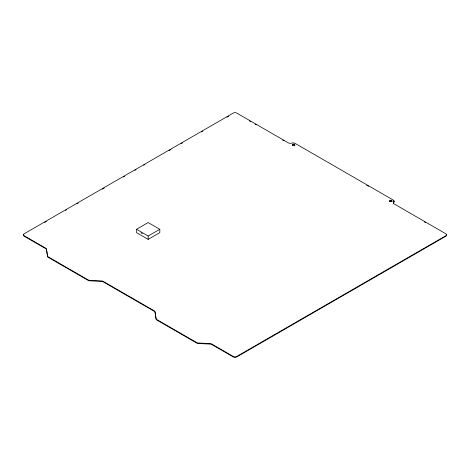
<?xml version="1.0" encoding="UTF-8"?>
<svg xmlns="http://www.w3.org/2000/svg" width="470" height="470" viewBox="0 0 470 470"><rect width="100%" height="100%" fill="white"/><g stroke="black" fill="none" stroke-linecap="round" stroke-linejoin="round"><path stroke-width="0.7" d="M44.556 222.504L46.459 221.405M65.524 210.401L66.793 209.667M76.957 203.798L78.226 203.064M102.372 189.128L104.275 188.024M123.34 177.02L124.609 176.285M134.773 170.416L136.047 169.682M143.667 165.281L144.942 164.547M169.083 150.612L170.992 149.507M181.156 143.638L182.425 142.909M201.483 131.9L202.758 131.171M226.898 117.23L228.808 116.131M136.517 229.284L148.162 222.557L159.806 229.284L159.806 232.644L148.162 239.365L136.517 232.644L136.517 229.284L148.162 236.005L159.806 229.284M366.694 185.221L368.598 186.32M249.347 120.837L250.604 121.56M255.016 124.109L256.273 124.838M282.728 140.107L283.992 140.835M424.357 221.881L425.62 222.604M140.953 232.785L142.434 233.637M148.162 236.005L148.162 239.365M23.829 234.542A2.468 1.428 0 0 0 24.223 236.263L45.766 248.701A2.468 1.428 0 0 1 46.483 249.582L47.523 256.467A2.473 1.428 0 0 0 48.24 257.354L88.178 280.414A2.468 1.428 0 0 0 89.711 280.825L101.638 281.43A2.468 1.428 0 0 1 103.171 281.841L154.307 311.363A2.468 1.428 0 0 1 155.024 312.25L156.064 319.136A2.468 1.428 0 0 0 156.78 320.017L196.719 343.077A2.473 1.428 0 0 0 198.252 343.488L210.178 344.093A2.468 1.428 0 0 1 211.712 344.504L233.255 356.941A2.468 1.428 0 0 0 236.745 356.941L445.777 236.263A2.468 1.428 0 0 0 446.171 234.542M294.461 145.817A1.234 0.711 0 0 1 294.208 145.929M292.399 145.494A1.234 0.711 0 0 1 293.591 144.596A1.234 0.711 0 0 1 294.784 145.494M389.548 201.424A1.234 0.711 0 0 1 390.781 200.714A1.234 0.711 0 0 1 392.021 201.424M393.731 200.901A2.468 1.428 0 0 1 393.978 201.983L393.484 203.046A2.468 1.428 0 0 0 393.484 203.78M393.978 201.477L393.484 202.541A2.468 1.428 0 0 0 394.124 203.915L445.777 233.737A2.468 1.428 0 0 1 445.777 235.758L236.745 356.436A2.468 1.428 0 0 1 233.255 356.436L211.712 343.999A2.468 1.428 0 0 0 210.178 343.588L198.252 342.988A2.473 1.428 0 0 1 196.719 342.571L156.78 319.512A2.468 1.428 0 0 1 156.064 318.631L155.024 311.745A2.468 1.428 0 0 0 154.307 310.858L103.171 281.336A2.468 1.428 0 0 0 101.638 280.925L89.711 280.32A2.468 1.428 0 0 1 88.178 279.909L48.24 256.849A2.473 1.428 0 0 1 47.523 255.962L46.483 249.077A2.468 1.428 0 0 0 45.766 248.195L24.223 235.758A2.468 1.428 0 0 1 24.223 233.737L233.255 113.059A2.468 1.428 0 0 1 236.745 113.059L288.398 142.88A2.468 1.428 0 0 0 290.783 143.25L292.622 142.962A2.468 1.428 0 0 1 295.007 143.332L393.337 200.103A2.468 1.428 0 0 1 393.978 201.477M292.716 145.312A1.234 0.711 0 0 0 294.784 144.989A1.234 0.711 0 0 0 293.268 144.12A1.234 0.711 0 0 0 292.716 145.312M389.912 201.424A1.234 0.711 0 0 0 391.98 201.107A1.234 0.711 0 0 0 390.464 200.232A1.234 0.711 0 0 0 389.912 201.424"/></g></svg>
